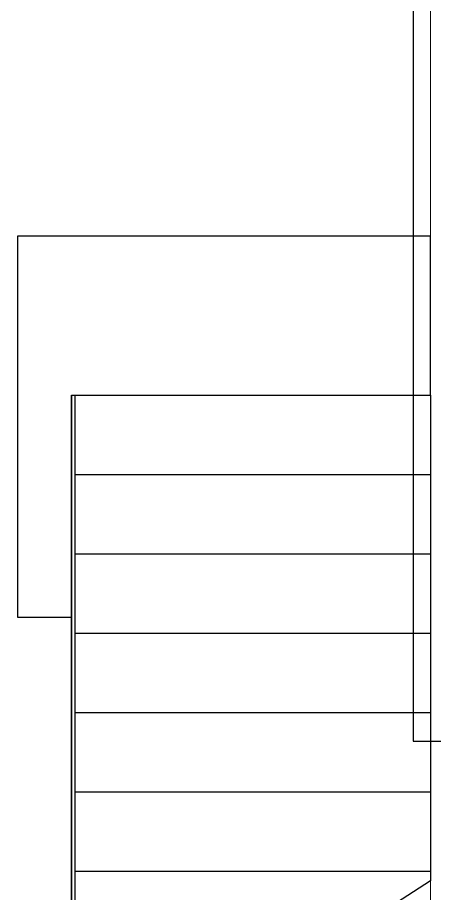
# Model space of a CAD drawing. Header units: inches. Extents: x 143994 to 247866, y 243815 to 272761.
# Drawn here: x 221813 to 223126, y 259616 to 262375 of the extents above; entities that cross this region are included whole.
import ezdxf

# ---------------------------------------------------------------- set-up
doc = ezdxf.new("R2010")
doc.units = ezdxf.units.IN
doc.header["$LTSCALE"] = 1000
doc.header["$MEASUREMENT"] = 0
doc.linetypes.add('DASH', pattern=[0.35, 0.25, -0.1])
for name, color, linetype in [('0-建筑1F', 127, 'Continuous'), ('A-Wall-Patn', 255, 'Continuous'), ('STAIR', 142, 'Continuous')]:
    doc.layers.add(name, color=color, linetype=linetype)
doc.layers.add('W-保温层', color=8, linetype='Continuous', lineweight=13)

# ---------------------------------------------------------------- blocks, each defined once
blk = doc.blocks.new('144')
at = {"layer": 'STAIR', "color": 127}
for p, q in [((638561.9, -378470.3), (637261.9, -378470.3)), ((637261.9, -378470.3), (637261.9, -379670.3)), ((638561.9, -378970.3), (638561.9, -378470.3)), ((637431.9, -378970.3), (637431.9, -381240.1)), ((637431.9, -381240.1), (637431.9, -378970.3)), ((637431.9, -378970.3), (638561.9, -378970.3)), ((637431.9, -381240.1), (637431.9, -378970.3)), ((637431.9, -378970.3), (638561.9, -378970.3)), ((637441.9, -378970.3), (637441.9, -381233.7)), ((638561.9, -378970.3), (638561.9, -380500.8)), ((638561.9, -378970.3), (638561.9, -380500.8)), ((637441.9, -379220.3), (638561.9, -379220.3)), ((637441.9, -379470.3), (638561.9, -379470.3)), ((637261.9, -379670.3), (637431.9, -379670.3)), ((637441.9, -379720.3), (638561.9, -379720.3)), ((637441.9, -379970.3), (638561.9, -379970.3)), ((637441.9, -380220.3), (638561.9, -380220.3)), ((637441.9, -380470.3), (638561.9, -380470.3))]:
    blk.add_line(p, q, dxfattribs=at)
at = {"layer": 'STAIR', "color": 127, "linetype": 'DASH'}
blk.add_line((638561.9, -380500.8), (638061.7, -380822.4), dxfattribs=at)
at = {"layer": 'W-保温层', "color": 127}
blk.add_line((638561.9, -387950.3), (638561.9, -376410.3), dxfattribs=at)

msp = doc.modelspace()

# ---------------------------------------------------------------- linework, layer by layer
at = {"layer": 'A-Wall-Patn'}
for p, q in [((223058.2, 263746.1), (223058.2, 260096.1)), ((223058.2, 260096.1), (225588.2, 260096.11))]:
    msp.add_line(p, q, dxfattribs=at)

# ---------------------------------------------------------------- block references
at = {"layer": '0-建筑1F'}
msp.add_blockref('144', (-415448.72, 640156.38), dxfattribs=at)

doc.saveas('drawing.dxf')
